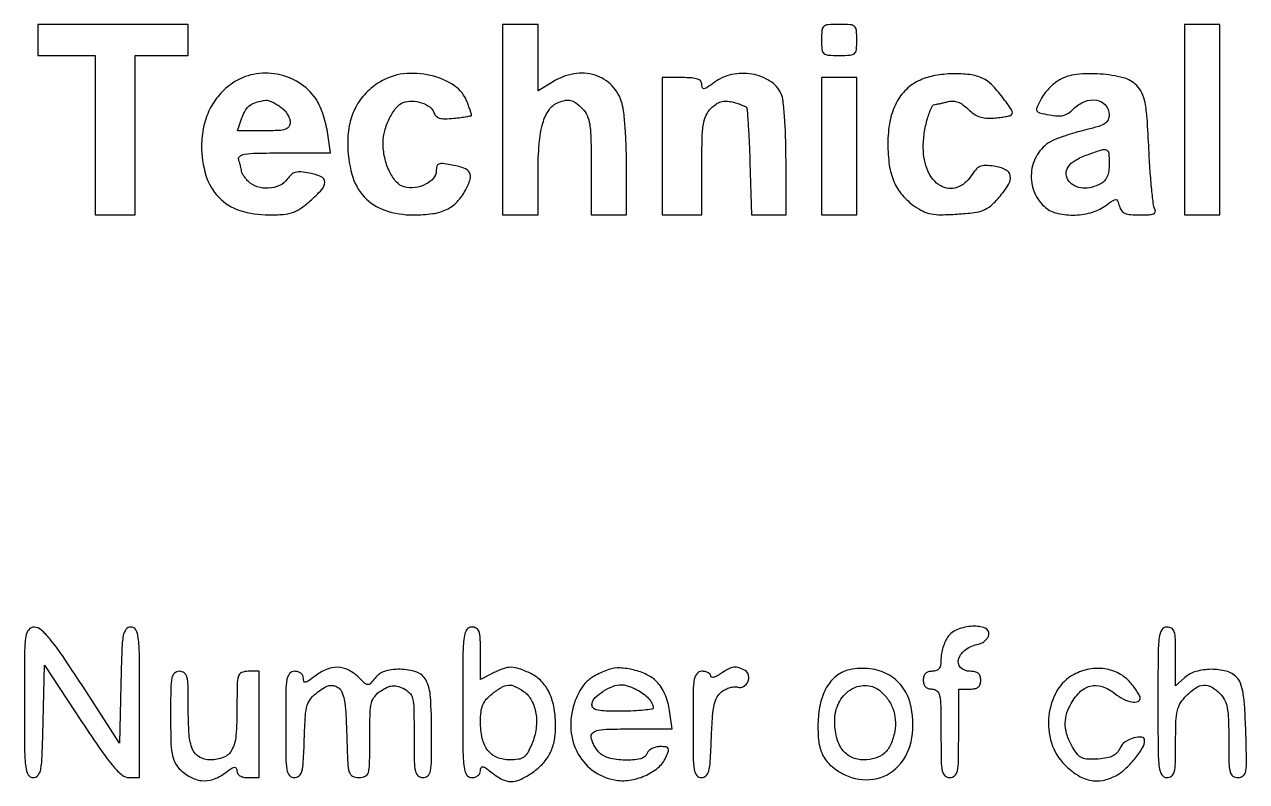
# Model space of a CAD drawing. Extents: x 23 to 201, y 13 to 268.
# Drawn here: x 23.43 to 46.79, y 114.22 to 128.68 of the extents above; entities that cross this region are included whole.
import ezdxf

# ---------------------------------------------------------------- set-up
doc = ezdxf.new("R2010")
doc.units = 0
doc.header["$MEASUREMENT"] = 0

msp = doc.modelspace()

# ---------------------------------------------------------------- linework, layer by layer
for points in [[(23.688, 128.3805), (23.688, 128.0844), (24.2379, 128.0844), (24.7878, 128.0844), (24.7878, 126.5616), (24.7878, 125.0388), (25.1685, 125.0388), (25.5492, 125.0388), (25.5492, 126.5616), (25.5492, 128.0844), (26.0568, 128.0844), (26.5644, 128.0844), (26.5644, 128.3805), (26.5644, 128.6766), (25.1262, 128.6766), (23.688, 128.6766)], [(45.5994, 126.8577), (45.5994, 125.0388), (45.9378, 125.0388), (46.2762, 125.0388), (46.2762, 126.8577), (46.2762, 128.6766), (45.9378, 128.6766), (45.5994, 128.6766)], [(38.6622, 126.3501), (38.6622, 125.0388), (39.0006, 125.0388), (39.339, 125.0388), (39.339, 126.3501), (39.339, 127.6614), (39.0006, 127.6614), (38.6622, 127.6614)]]:
    msp.add_lwpolyline(points, close=True)
for points in [[(32.571, 126.8577), (32.571, 125.0388), (32.9094, 125.0388), (33.2478, 125.0388), (33.2478, 125.846701, -0.018857), (33.268806, 126.403493, -0.051088), (33.338504, 126.792005, -0.078984), (33.457831, 127.047301, -0.153568), (33.63229, 127.185848, -0.038564), (33.774289, 127.228117, -0.115458), (33.8749, 127.226339, -0.105543), (33.969507, 127.179715, -0.029312), (34.0938, 127.0692, -0.09051), (34.184264, 126.938341, -0.068027), (34.234159, 126.770216, -0.033007), (34.257501, 126.501542, -0.005167), (34.263, 125.9694), (34.263, 125.0388), (34.6014, 125.0388), (34.9398, 125.0388), (34.939328, 125.94825, 0.008469), (34.932854, 126.319058, 0.00906), (34.91382, 126.681186, 0.008696), (34.886437, 126.991466, 0.041402), (34.853153, 127.166252, 0.122), (34.661678, 127.505587, 0.129291), (34.337649, 127.707435, 0.119049), (33.934006, 127.732887, 0.093653), (33.52275, 127.577727), (33.2478, 127.410087), (33.2478, 128.043343), (33.2478, 128.6766), (32.9094, 128.6766), (32.571, 128.6766)], [(38.6622, 128.3805, 0.022778), (38.670587, 128.196492, 0.192545), (38.707521, 128.124056, 0.165362), (38.787321, 128.091154, 0.01583), (39.0006, 128.0844, 0.01583), (39.213879, 128.091154, 0.165362), (39.293679, 128.124056, 0.192545), (39.330613, 128.196492, 0.022778), (39.339, 128.3805, 0.022778), (39.330613, 128.564508, 0.192545), (39.293679, 128.636944, 0.165362), (39.213879, 128.669846, 0.01583), (39.0006, 128.6766, 0.01583), (38.787321, 128.669846, 0.165362), (38.707521, 128.636944, 0.192545), (38.670587, 128.564508, 0.022778)], [(27.410357, 127.55565, 0.064563), (27.159971, 127.332523, 0.063261), (26.972763, 127.051469, 0.061244), (26.857311, 126.723961, 0.054198), (26.8182, 126.364205, 0.072955), (26.901735, 125.794744, 0.120476), (27.146705, 125.377701, 0.122873), (27.552405, 125.125953, 0.077707), (28.105406, 125.039116, 0.018506), (28.380746, 125.04913, 0.06258), (28.556828, 125.084524, 0.070909), (28.706835, 125.159769, 0.028511), (28.887956, 125.301364, 0.027182), (29.116346, 125.525001, 0.190597), (29.170904, 125.667826, 0.294253), (29.103274, 125.770125, 0.057276), (28.88162, 125.838659, 0.024751), (28.716639, 125.861228, 0.088853), (28.611182, 125.851629, 0.11567), (28.530978, 125.807986, 0.057847), (28.453823, 125.721174, -0.134674), (28.308666, 125.600871, -0.092245), (28.09965, 125.549646, -0.090276), (27.882006, 125.576705, -0.120996), (27.712543, 125.679343, -0.024598), (27.661657, 125.735498, -0.0277), (27.618652, 125.794277, -0.028559), (27.588118, 125.84771, -0.11603), (27.5796, 125.883924, 0.046489), (27.5762, 125.920418, 0.014776), (27.564516, 125.973827, 0.014608), (27.547906, 126.032892, 0.015767), (27.528249, 126.089381, -0.326077), (27.546887, 126.15833, -0.130849), (27.641434, 126.200117, -0.035165), (27.864299, 126.21925, -0.003834), (28.379432, 126.2232), (29.281967, 126.2232), (29.223112, 126.62505, 0.027062), (29.188532, 126.796047, 0.021051), (29.133224, 126.977572, 0.021488), (29.067078, 127.142792, 0.047309), (28.999759, 127.260827, 0.100625), (28.680783, 127.562392, 0.093613), (28.261242, 127.72516, 0.093952), (27.812557, 127.72339, 0.102265)], [(30.222577, 127.577257, 0.063428), (29.956861, 127.364914, 0.071157), (29.764698, 127.100147, 0.068487), (29.64941, 126.783316, 0.052926), (29.610316, 126.417531, 0.066088), (29.689561, 125.817309, 0.119779), (29.926418, 125.385463, 0.127701), (30.322562, 125.127801, 0.080837), (30.869458, 125.0388, 0.034398), (31.234738, 125.06396, 0.077063), (31.500426, 125.143639, 0.091793), (31.700452, 125.288947, 0.066465), (31.862364, 125.512545, 0.044374), (31.952459, 125.722524, 0.215171), (31.938914, 125.848322, 0.184084), (31.832377, 125.933695, 0.031701), (31.57695, 125.998398, 0.018224), (31.424435, 126.021178, 0.129661), (31.351147, 126.010397, 0.227162), (31.31399, 125.968041, 0.068449), (31.302, 125.880871, -0.181689), (31.249057, 125.739983, -0.097126), (31.099892, 125.624636, -0.084719), (30.896782, 125.562794, -0.093377), (30.691789, 125.575044, -0.154497), (30.539747, 125.66878, -0.06673), (30.408221, 125.870196, -0.058216), (30.317514, 126.135946, -0.053207), (30.2868, 126.423758, -0.069184), (30.317971, 126.647958, -0.047735), (30.411196, 126.887111, -0.049044), (30.538234, 127.087462, -0.136151), (30.671094, 127.185773, -0.10077), (30.835296, 127.213207, -0.070029), (31.02103, 127.18034, -0.074444), (31.178042, 127.101846, -0.16427), (31.256375, 126.995076, 0.121383), (31.296997, 126.928658, 0.126183), (31.363292, 126.889881, 0.073834), (31.469338, 126.875928, 0.019626), (31.640107, 126.885472, 0.007654), (31.769961, 126.899865, 0.012558), (31.879309, 126.916482, 0.006189), (31.968892, 126.933552, 0.356586), (31.9788, 126.945679, 0.078072), (31.975827, 126.964603, 0.003319), (31.954568, 127.029122, 0.005628), (31.927912, 127.105402, 0.003969), (31.896309, 127.190554, 0.155104), (31.643852, 127.508505, 0.09148), (31.19494, 127.703355, 0.085472), (30.675422, 127.732754, 0.108808)], [(36.61065, 127.567064, -0.010415), (36.48128, 127.474674, -0.108081), (36.420988, 127.450312, -0.352221), (36.389621, 127.467801, -0.096515), (36.378, 127.527444, 0.170414), (36.355694, 127.59099, 0.14023), (36.296742, 127.632808, 0.068634), (36.186391, 127.655325, 0.01606), (35.9973, 127.6614), (35.6166, 127.6614), (35.6166, 126.3501), (35.6166, 125.0388), (35.9973, 125.0388), (36.378, 125.0388), (36.378, 125.9694, -0.005048), (36.383459, 126.510079, -0.034496), (36.407174, 126.77538, -0.072331), (36.45911, 126.941782, -0.084817), (36.554531, 127.076531, -0.043486), (36.650486, 127.157104, -0.080473), (36.741851, 127.201347, -0.08373), (36.839985, 127.213507, -0.050574), (36.956208, 127.196555, -0.012188), (37.045525, 127.171809, -0.014887), (37.127693, 127.144175, -0.013424), (37.194844, 127.117272, -0.094606), (37.223827, 127.097591, -0.178993), (37.241622, 127.058929, -0.002051), (37.262654, 126.771457, -0.005963), (37.28177, 126.436462, -0.003817), (37.296361, 126.046967), (37.326421, 125.0388), (37.655911, 125.0388), (37.9854, 125.0388), (37.9854, 126.092319, 0.007953), (37.978652, 126.516515, 0.010655), (37.958226, 126.900689, 0.00913), (37.928875, 127.216437, 0.07931), (37.891471, 127.35199, 0.145483), (37.679519, 127.595381, 0.100088), (37.335699, 127.727108, 0.09378), (36.947151, 127.719085, 0.108758)], [(40.553576, 127.615639, 0.088011), (40.285104, 127.436401, 0.083592), (40.088963, 127.172834, 0.07234), (39.970532, 126.825421, 0.04606), (39.9312, 126.399363, 0.034731), (39.959592, 125.99112, 0.066568), (40.047592, 125.675375, 0.076204), (40.205187, 125.422244, 0.060836), (40.442802, 125.20515, 0.042427), (40.60388, 125.10991, 0.066692), (40.756454, 125.060028, 0.048531), (40.948985, 125.043467, 0.013104), (41.255438, 125.054928, 0.013531), (41.580546, 125.08448, 0.065836), (41.759459, 125.130009, 0.085929), (41.897099, 125.214797, 0.032386), (42.057133, 125.37576, 0.040109), (42.236527, 125.617929, 0.181534), (42.270561, 125.787347, 0.248238), (42.18245, 125.903843, 0.072989), (41.96064, 125.970249, 0.030254), (41.795381, 125.984277, 0.10814), (41.691861, 125.964233, 0.114874), (41.609622, 125.903583, 0.03635), (41.518693, 125.779899, -0.16802), (41.250119, 125.564222, -0.2233), (40.942496, 125.593761, -0.162186), (40.695743, 125.878467, -0.09845), (40.608, 126.319772, -0.036181), (40.628373, 126.600941, -0.035524), (40.689075, 126.87801, -0.033342), (40.77074, 127.09942, -0.289618), (40.85423, 127.154955, 0.041386), (40.883687, 127.158086, 0.005952), (40.943068, 127.170155, 0.006721), (41.013088, 127.186244, 0.005699), (41.086628, 127.205077, -0.080853), (41.179458, 127.21446, -0.077108), (41.272105, 127.194274, -0.065603), (41.36626, 127.142904, -0.038751), (41.463698, 127.059502, 0.045088), (41.572281, 126.968916, 0.068974), (41.681573, 126.913752, 0.066016), (41.805278, 126.88895, 0.037661), (41.957969, 126.890365, 0.008425), (42.075036, 126.902276, 0.011932), (42.178702, 126.917108, 0.008121), (42.264014, 126.932828, 0.144293), (42.2885, 126.945734, 0.358261), (42.298722, 127.037371, 0.019907), (42.120127, 127.289264, 0.026865), (41.913403, 127.529637, 0.095104), (41.748197, 127.646874, 0.07529), (41.497309, 127.718266, 0.038287), (41.168957, 127.734828, 0.037864), (40.832294, 127.700426, 0.058961)], [(43.210513, 127.61832, 0.045718), (43.112676, 127.550777, 0.02794), (43.010088, 127.454925, 0.027873), (42.91832, 127.347668, 0.043716), (42.853421, 127.245209, 0.016002), (42.777675, 127.086482, 0.234103), (42.780487, 127.026299, 0.209901), (42.830472, 126.988268, 0.01279), (43.01833, 126.948026, 0.032182), (43.170973, 126.92945, 0.07672), (43.284374, 126.940413, 0.085829), (43.381362, 126.983813, 0.048388), (43.481172, 127.065972, -0.102916), (43.69351, 127.205176, -0.135677), (43.922683, 127.229437, -0.174295), (44.093552, 127.134003, -0.181017), (44.1612, 126.953269, -0.11098), (44.13945, 126.856486, -0.135974), (44.079077, 126.786587, -0.073544), (43.960002, 126.730342, -0.015311), (43.73623, 126.669893, 0.01068), (43.556671, 126.623167, 0.008988), (43.368559, 126.566229, 0.009094), (43.198682, 126.508027, 0.024674), (43.08135, 126.458751, 0.130778), (42.810591, 126.227425, 0.118653), (42.678194, 125.88352, 0.116451), (42.715702, 125.5118, 0.122698), (42.915693, 125.20427, 0.123653), (43.143872, 125.078437, 0.065144), (43.466888, 125.036927, 0.06307), (43.803849, 125.080388, 0.091387), (44.075102, 125.206933, -0.006882), (44.233472, 125.316449, -0.148898), (44.287052, 125.332767, -0.308103), (44.321847, 125.309077, -0.029889), (44.355192, 125.206933, 0.098306), (44.395427, 125.124012, 0.130962), (44.461163, 125.072719, 0.080483), (44.569024, 125.046146, 0.020235), (44.750473, 125.0388, 0.014072), (44.918964, 125.043543, 0.074919), (45.008886, 125.062319, 0.23142), (45.041528, 125.096625, 0.220052), (45.035386, 125.14455, -0.110649), (45.007159, 125.224276, -0.00466), (44.973818, 125.52462, -0.007835), (44.942999, 125.883924, -0.005472), (44.919037, 126.289906, 0.004721), (44.884809, 126.885027, 0.030351), (44.846474, 127.183883, 0.062543), (44.786312, 127.369659, 0.087042), (44.686116, 127.512484, 0.135683), (44.428164, 127.658701, 0.043617), (43.989762, 127.728902, 0.043987), (43.534138, 127.721467, 0.102512)], [(28.322176, 127.106703, -0.052447), (28.394107, 127.044146, -0.04614), (28.454968, 126.965398, -0.048718), (28.496586, 126.883143, -0.093028), (28.5102, 126.810603, -0.134073), (28.486641, 126.724325, -0.18246), (28.424315, 126.67426, -0.070305), (28.294385, 126.651233, -0.008756), (28.007001, 126.6462), (27.503802, 126.6462), (27.590554, 126.895059, -0.054118), (27.658803, 127.0387, -0.097383), (27.746987, 127.134151, -0.089551), (27.870169, 127.193986, -0.040304), (28.047226, 127.228586, -0.106817), (28.092821, 127.223993, -0.026013), (28.163849, 127.196831, -0.025486), (28.243813, 127.156391, -0.022961)], [(44.1612, 126.014677, -0.034784), (44.151621, 125.87715, -0.066819), (44.121924, 125.770888, -0.082407), (44.070867, 125.691302, -0.086353), (43.997562, 125.633977, -0.06079), (43.823568, 125.566498, -0.081498), (43.655277, 125.552006, -0.09274), (43.507934, 125.591469, -0.108278), (43.393915, 125.680391, -0.153016), (43.337831, 125.8172, -0.173495), (43.373891, 125.953743, -0.110872), (43.511373, 126.081356, -0.045175), (43.743862, 126.189972, -0.009289), (44.019011, 126.283661, -0.178683), (44.10779, 126.27975, -0.277611), (44.151987, 126.219332, -0.022497)], [(23.4342, 115.7328, 0.001926), (23.437698, 114.824512, 0.026925), (23.457801, 114.498251, 0.101798), (23.50699, 114.348955, 0.268601), (23.600872, 114.2946, 0.227084), (23.693359, 114.338888, 0.126254), (23.746186, 114.455171, 0.035378), (23.772768, 114.708557, 0.002944), (23.791222, 115.369629), (23.8149, 116.444657), (24.526002, 115.369629, 0.004861), (24.906051, 114.807043, 0.024583), (25.136175, 114.506207, 0.044786), (25.301869, 114.342577, 0.174133), (25.435452, 114.2946), (25.6338, 114.2946), (25.6338, 115.7328, 0.001925), (25.630303, 116.641253, 0.026938), (25.610198, 116.967428, 0.101923), (25.560983, 117.116653, 0.268455), (25.467056, 117.171, 0.23129), (25.374326, 117.125681, 0.123516), (25.321584, 117.006246, 0.034383), (25.295116, 116.745879, 0.00282), (25.276706, 116.062444), (25.2531, 114.953888), (24.534, 116.059789, 0.004954), (24.158742, 116.624572, 0.022677), (23.923086, 116.939959, 0.037785), (23.752929, 117.118062, 0.181642), (23.62455, 117.168345, 0.223367), (23.515481, 117.118907, 0.144461), (23.45811, 116.990012, 0.031313), (23.437369, 116.690858, 0.001654)], [(31.8096, 115.7328, 0.001893), (31.813061, 114.818767, 0.027391), (31.833238, 114.495525, 0.106183), (31.883324, 114.348668, 0.263491), (31.9788, 114.2946, 0.071968), (32.045503, 114.304251, 0.095021), (32.099952, 114.33238, 0.107981), (32.135362, 114.375342, 0.119112), (32.148, 114.42764, -0.097709), (32.159456, 114.485705, -0.356195), (32.190161, 114.502353, -0.109252), (32.24862, 114.47728, -0.010926), (32.370909, 114.38534, 0.047752), (32.564275, 114.261102, 0.115841), (32.727871, 114.2202, 0.109597), (32.898314, 114.255456, 0.040152), (33.115196, 114.374661, 0.053032), (33.32538, 114.547704, 0.072744), (33.469643, 114.745227, 0.071132), (33.553385, 114.979309, 0.048166), (33.583202, 115.261494, 0.043337), (33.555659, 115.615714, 0.067106), (33.465646, 115.908532, 0.079096), (33.316188, 116.131701, 0.095227), (33.112957, 116.280799, 0.025493), (32.888919, 116.373439, 0.083287), (32.731492, 116.401261, 0.089875), (32.58027, 116.37522, 0.032765), (32.38065, 116.287196), (32.148, 116.165834), (32.148, 116.668417, 0.008596), (32.143007, 116.958787, 0.072717), (32.11973, 117.087027, 0.188836), (32.068473, 117.148127, 0.125528), (31.9788, 117.171, 0.263491), (31.883324, 117.116932, 0.106183), (31.833238, 116.970075, 0.027391), (31.813061, 116.646833, 0.001893)], [(41.078097, 116.982976, 0.047819), (41.02763, 116.893896, 0.029522), (40.985086, 116.78116, 0.029459), (40.955968, 116.663662, 0.046039), (40.9464, 116.559976, -0.036006), (40.938113, 116.445044, -0.120607), (40.91002, 116.375522, -0.159557), (40.858373, 116.337843, -0.07862), (40.7772, 116.325, 0.072254), (40.703331, 116.314269, 0.124864), (40.6503, 116.2827, 0.124864), (40.618731, 116.229669, 0.072254), (40.608, 116.1558, 0.072254), (40.618731, 116.081931, 0.124864), (40.6503, 116.0289, 0.124864), (40.703331, 115.997331, 0.072254), (40.7772, 115.9866, -0.186821), (40.869449, 115.950885, -0.160003), (40.92102, 115.8597, -0.045528), (40.942402, 115.659504, -0.003852), (40.9464, 115.1406, 0.003852), (40.950398, 114.621696, 0.045528), (40.97178, 114.4215, 0.160003), (41.023351, 114.330315, 0.186821), (41.1156, 114.2946, 0.186821), (41.207849, 114.330315, 0.160003), (41.25942, 114.4215, 0.045528), (41.280802, 114.621696, 0.003852), (41.2848, 115.1406), (41.2848, 115.9866), (41.4963, 115.9866, 0.044917), (41.596362, 115.995607, 0.124434), (41.660213, 116.02467, 0.149477), (41.695739, 116.076677, 0.07578), (41.7078, 116.1558, 0.07578), (41.695739, 116.234923, 0.149477), (41.660213, 116.28693, 0.124434), (41.596362, 116.315993, 0.044917), (41.4963, 116.325, -0.199241), (41.321794, 116.397412, -0.281252), (41.283474, 116.556899, -0.162124), (41.419796, 116.742309, -0.108379), (41.664528, 116.845618, 0.07454), (41.730958, 116.868544, 0.063993), (41.79166, 116.910875, 0.066284), (41.837706, 116.965357, 0.095045), (41.861082, 117.023922, 0.366462), (41.790867, 117.148781, 0.102415), (41.551469, 117.185421, 0.07652), (41.261823, 117.125201, 0.15166)], [(45.0918, 115.7328, 0.001893), (45.095261, 114.818767, 0.027391), (45.115438, 114.495525, 0.106183), (45.165524, 114.348668, 0.263491), (45.261, 114.2946, 0.158578), (45.352242, 114.324284, 0.176312), (45.403792, 114.400831, 0.055664), (45.425863, 114.566507, 0.005305), (45.4302, 114.975245, -0.008419), (45.436874, 115.371554, -0.049031), (45.464255, 115.578321, -0.084211), (45.5248, 115.72246, -0.054982), (45.637855, 115.863545, -0.048637), (45.815367, 116.009517, -0.133493), (45.967762, 116.060965, -0.147842), (46.115298, 116.025893, -0.064703), (46.2762, 115.902, -0.080195), (46.363825, 115.780638, -0.069381), (46.414297, 115.631715, -0.038985), (46.43901, 115.408553, -0.008091), (46.4454, 115.0137, 0.004696), (46.449553, 114.57153, 0.055664), (46.471753, 114.401725, 0.184935), (46.525393, 114.324476, 0.150651), (46.622301, 114.2946, 0.174692), (46.719526, 114.329638, 0.180251), (46.770489, 114.418167, 0.046371), (46.785056, 114.617388, 0.003221), (46.770351, 115.180074, 0.006639), (46.749168, 115.641764, 0.027827), (46.717357, 115.917731, 0.047893), (46.668614, 116.096546, 0.106454), (46.592351, 116.214501, 0.132807), (46.395417, 116.327434, 0.066858), (46.108989, 116.362869, 0.065971), (45.817903, 116.321201, 0.115923), (45.606157, 116.204215), (45.4302, 116.044976), (45.4302, 116.607988, 0.007137), (45.425483, 116.938479, 0.065944), (45.402694, 117.079474, 0.185705), (45.351313, 117.145791, 0.136947), (45.261, 117.171, 0.263491), (45.165524, 117.116932, 0.106183), (45.115438, 116.970075, 0.027391), (45.095261, 116.646833, 0.001893)], [(26.226, 115.479, 0.00612), (26.23181, 115.004345, 0.034751), (26.255502, 114.75291, 0.067663), (26.305008, 114.592045, 0.088161), (26.393048, 114.465952, 0.067685), (26.60032, 114.308306, 0.101419), (26.815968, 114.238532, 0.1065), (27.033903, 114.260712, 0.08093), (27.248004, 114.370854, -0.011565), (27.379, 114.463095, -0.094861), (27.44595, 114.491497, -0.32291), (27.480724, 114.476275, -0.134172), (27.495, 114.424033, 0.135115), (27.509864, 114.370031, 0.121698), (27.55071, 114.328693, 0.090676), (27.61733, 114.302983, 0.0469), (27.7065, 114.2946), (27.918, 114.2946), (27.918, 115.3098), (27.918, 116.325), (27.7065, 116.325, 0.098225), (27.583852, 116.300671, 0.226458), (27.522423, 116.232544, 0.068076), (27.498844, 116.079023, 0.004114), (27.495, 115.611943, -0.019702), (27.474686, 115.096604, -0.100845), (27.396003, 114.822776, -0.17899), (27.241164, 114.682596, -0.095671), (26.984334, 114.633, -0.129567), (26.77743, 114.687531, -0.166833), (26.647912, 114.833787, -0.082445), (26.581491, 115.117925, -0.016282), (26.5644, 115.642638, 0.005285), (26.560067, 116.052519, 0.055537), (26.538006, 116.218555, 0.176155), (26.486454, 116.295251, 0.158885), (26.3952, 116.325, 0.186821), (26.302951, 116.289285, 0.160003), (26.25138, 116.1981, 0.045528), (26.229998, 115.997904, 0.003852)], [(28.986909, 116.23426, -0.010926), (28.86462, 116.14232, -0.109252), (28.806161, 116.117247, -0.356195), (28.775456, 116.133895, -0.097709), (28.764, 116.19196, 0.119112), (28.751362, 116.244258, 0.107981), (28.715952, 116.28722, 0.095021), (28.661503, 116.315349, 0.071968), (28.5948, 116.325, 0.212584), (28.501623, 116.283509, 0.142907), (28.450275, 116.17695, 0.038318), (28.429375, 115.941539, 0.002988), (28.4256, 115.3098, 0.003049), (28.429421, 114.68323, 0.037466), (28.450206, 114.445169, 0.136795), (28.500506, 114.33661, 0.219686), (28.591506, 114.2946, 0.176836), (28.681239, 114.32736, 0.155253), (28.734685, 114.41211, 0.050154), (28.762909, 114.593482, 0.005185), (28.781856, 115.026033, -0.006669), (28.802838, 115.474568, -0.054857), (28.837324, 115.675847, -0.10649), (28.907413, 115.806786, -0.056729), (29.041999, 115.933127, -0.025516), (29.165962, 116.016029, -0.080213), (29.258702, 116.052893, -0.112915), (29.339602, 116.052358, -0.082704), (29.422699, 116.017566, -0.146627), (29.497362, 115.932105, -0.060689), (29.544016, 115.784253, -0.032064), (29.573408, 115.541144, -0.006636), (29.591914, 115.110472, 0.003577), (29.61156, 114.577173, 0.058518), (29.640151, 114.400993, 0.208697), (29.704049, 114.323456, 0.118054), (29.824564, 114.2946, 0.107935), (29.944939, 114.320892, 0.221746), (30.006045, 114.392811, 0.063284), (30.029247, 114.555733, 0.003765), (30.033, 115.05405, -0.005607), (30.038275, 115.524423, -0.053038), (30.064059, 115.724122, -0.117697), (30.126071, 115.846594, -0.072059), (30.247966, 115.95435, -0.033585), (30.366518, 116.021115, -0.08452), (30.461547, 116.048144, -0.09096), (30.555869, 116.041251, -0.043316), (30.670966, 116.000414, -0.093039), (30.789356, 115.917127, -0.137124), (30.849899, 115.806207, -0.052249), (30.874359, 115.607832, -0.00457), (30.879, 115.100114, 0.004134), (30.883067, 114.608196, 0.047663), (30.904593, 114.416439, 0.164126), (30.956182, 114.328871, 0.180176), (31.0482, 114.2946, 0.19), (31.140511, 114.330992, 0.158825), (31.191788, 114.423807, 0.044538), (31.212422, 114.62803, 0.003695), (31.214709, 115.16175, 0.014611), (31.192895, 115.836429, 0.101231), (31.107246, 116.154144, 0.195541), (30.929336, 116.310025, 0.083516), (30.611687, 116.363455, 0.028454), (30.44405, 116.353907, 0.056643), (30.314672, 116.32403, 0.069837), (30.213841, 116.271592, 0.073494), (30.133319, 116.194176, -0.022584), (30.045735, 116.090928, -0.227137), (29.994601, 116.070773, -0.168559), (29.93803, 116.095041, -0.011548), (29.810042, 116.217249, 0.082773), (29.621922, 116.351615, 0.109028), (29.417606, 116.401151, 0.103542), (29.203445, 116.360921, 0.068728)], [(34.6014, 116.358314, 0.031044), (34.353576, 116.251298, 0.068952), (34.185049, 116.134164, 0.074284), (34.06231, 115.98158, 0.041102), (33.958733, 115.765488, 0.096557), (33.872012, 115.267147, 0.110133), (33.986717, 114.797618, 0.116085), (34.282801, 114.438964, 0.116547), (34.707346, 114.250649, 0.082504), (34.993271, 114.244698, 0.067212), (35.288134, 114.328865, 0.070253), (35.537007, 114.482324, 0.11309), (35.687664, 114.679377, 0.018617), (35.738229, 114.802286, 0.209482), (35.735141, 114.853747, 0.252895), (35.696002, 114.880666, 0.026774), (35.581538, 114.8868, 0.058601), (35.501189, 114.877351, 0.059233), (35.425535, 114.849523, 0.065196), (35.365643, 114.808462, 0.118851), (35.332206, 114.7599, -0.25817), (35.204676, 114.652683, -0.055983), (34.907362, 114.62827, -0.055138), (34.594123, 114.67244, -0.147297), (34.403012, 114.787711, -0.039834), (34.349426, 114.857338, -0.033667), (34.304129, 114.938509, -0.035013), (34.272916, 115.01858, -0.075569), (34.263, 115.083811, -0.238498), (34.300097, 115.157161, -0.113809), (34.399712, 115.200179, -0.040053), (34.602014, 115.220672, -0.005223), (35.035539, 115.2252), (35.808078, 115.2252), (35.760958, 115.576508, 0.037716), (35.727942, 115.732382, 0.034583), (35.671194, 115.886281, 0.03599), (35.597223, 116.023521, 0.054829), (35.512622, 116.129033, 0.084916), (35.328251, 116.259539, 0.050053), (35.073738, 116.351442, 0.050479), (34.810661, 116.390027, 0.097892)], [(36.735224, 116.277903, -0.029426), (36.662031, 116.232808, -0.068119), (36.601691, 116.210281, -0.143156), (36.563258, 116.212709, -0.315737), (36.5472, 116.235603, 0.182509), (36.534315, 116.269727, 0.090908), (36.497497, 116.29874, 0.070816), (36.442743, 116.318397, 0.050863), (36.378, 116.325, 0.212584), (36.284823, 116.283509, 0.142907), (36.233475, 116.17695, 0.038318), (36.212575, 115.941539, 0.002988), (36.2088, 115.3098, 0.00315), (36.212695, 114.691595, 0.036134), (36.2333, 114.449294, 0.127105), (36.281934, 114.337373, 0.230986), (36.369582, 114.2946, 0.192464), (36.456197, 114.329223, 0.141982), (36.508769, 114.419328, 0.04668), (36.538124, 114.60995, 0.005126), (36.559932, 115.052431, -0.007319), (36.58222, 115.467582, -0.038191), (36.615211, 115.694112, -0.073268), (36.669764, 115.835925, -0.103691), (36.7587, 115.937294, -0.049049), (36.833648, 115.982831, -0.04405), (36.918744, 116.014853, -0.046682), (37.000836, 116.02967, -0.09442), (37.065931, 116.022941, 0.204559), (37.175873, 116.035336, 0.160739), (37.257188, 116.125068, 0.158857), (37.269657, 116.246416, 0.20081), (37.205715, 116.338091, 0.062689), (37.092469, 116.391433, 0.111008), (36.99017, 116.401064, 0.090025), (36.879174, 116.3659, 0.031171)], [(39.201464, 116.354182, 0.106081), (38.966546, 116.249092, 0.092731), (38.782041, 116.05256, 0.077726), (38.657998, 115.770081, 0.049263), (38.60053, 115.414391, 0.037359), (38.605658, 115.01827, 0.089411), (38.682627, 114.735748, 0.104333), (38.84398, 114.524482, 0.06391), (39.106666, 114.351251, 0.152341), (39.661085, 114.265759, 0.172328), (40.1341, 114.518464, 0.146468), (40.392126, 115.055411, 0.10542), (40.356705, 115.723498, 0.098921), (40.19983, 116.039943, 0.103782), (39.935596, 116.265474, 0.09819), (39.590137, 116.37384, 0.079539)], [(43.489438, 116.265598, 0.142627), (43.16311, 115.952395, 0.105209), (43.008121, 115.47338, 0.101232), (43.059174, 114.95673, 0.121879), (43.310581, 114.540003, 0.053977), (43.552189, 114.345602, 0.089546), (43.793299, 114.246188, 0.098696), (44.036888, 114.24236, 0.078399), (44.285642, 114.32966, 0.064326), (44.462645, 114.456686, 0.033694), (44.64827, 114.654952, 0.031741), (44.797008, 114.862565, 0.140463), (44.838, 115.005603, 0.38608), (44.781401, 115.067977, 0.097439), (44.632472, 115.053445, 0.071766), (44.464754, 114.975547, 0.145836), (44.371611, 114.86565, -0.076546), (44.312935, 114.773343, -0.095389), (44.232894, 114.711022, -0.072325), (44.117957, 114.672042, -0.027238), (43.949071, 114.650288, -0.024785), (43.75596, 114.645637, -0.102101), (43.642675, 114.67204, -0.115592), (43.556535, 114.739258, -0.036125), (43.462621, 114.874842, -0.04732), (43.363107, 115.086776, -0.070932), (43.322, 115.286691, -0.075532), (43.339431, 115.480699, -0.062331), (43.413619, 115.674912, -0.068261), (43.592255, 115.922142, -0.138184), (43.797241, 116.043395, -0.148867), (44.024514, 116.035201, -0.083926), (44.268885, 115.902, 0.04712), (44.435266, 115.794803, 0.074105), (44.595791, 115.739776, 0.130779), (44.707933, 115.748517, 0.31838), (44.7534, 115.812682, 0.123026), (44.742494, 115.856335, 0.019336), (44.697485, 115.933452, 0.02049), (44.635931, 116.021907, 0.016609), (44.56305, 116.111639, 0.092734), (44.345589, 116.2841, 0.085994), (44.074702, 116.372068, 0.082046), (43.778784, 116.365767, 0.074266)], [(32.971799, 115.941868, -0.119287), (33.123688, 115.769503, -0.081636), (33.206593, 115.520967, -0.073146), (33.210358, 115.231965, -0.065788), (33.132066, 114.942776, -0.026224), (33.049451, 114.770967, -0.110535), (32.97443, 114.685573, -0.122514), (32.87438, 114.644917, -0.035556), (32.707014, 114.633, -0.097195), (32.463705, 114.680748, -0.133508), (32.287463, 114.815566, -0.11038), (32.182293, 115.043397, -0.053201), (32.148, 115.364784, -0.028034), (32.158536, 115.55256, -0.071445), (32.192828, 115.684241, -0.08154), (32.259497, 115.790552, -0.045391), (32.370909, 115.89586, -0.031032), (32.550566, 116.019952, -0.117032), (32.679959, 116.061318, -0.130212), (32.806332, 116.03799, -0.0424)], [(35.135712, 115.973935, -0.036535), (35.262619, 115.894803, -0.052617), (35.360661, 115.806048, -0.062987), (35.423825, 115.714533, -0.114979), (35.446105, 115.62705, -0.377399), (35.42479, 115.601813, -0.010464), (35.271239, 115.582238, -0.016518), (35.078342, 115.568165, -0.00995), (34.848997, 115.5636, -0.006524), (34.509308, 115.568032, -0.05616), (34.359277, 115.588914, -0.182281), (34.294257, 115.634464, -0.199938), (34.278696, 115.709525, -0.154286), (34.340335, 115.823324, -0.049313), (34.493019, 115.944209, -0.049066), (34.676288, 116.038015, -0.091207), (34.839612, 116.069953, -0.060372), (34.894954, 116.063874, -0.020899), (34.972507, 116.042262, -0.020412), (35.056795, 116.011074, -0.022329)], [(39.769331, 115.962759, -0.071271), (39.92091, 115.807596, -0.068709), (40.025086, 115.614253, -0.068072), (40.073639, 115.398215, -0.067749), (40.062521, 115.176711, -0.056228), (39.987292, 114.931594, -0.105022), (39.867305, 114.76331, -0.113315), (39.696285, 114.666194, -0.072824), (39.469587, 114.633, -0.111188), (39.237854, 114.685177, -0.123996), (39.061457, 114.830665, -0.10202), (38.952278, 115.068057, -0.056994), (38.916, 115.385283, -0.114755), (38.993886, 115.720171, -0.130441), (39.209751, 115.968067, -0.149928), (39.495798, 116.055706, -0.165086)]]:
    msp.add_lwpolyline(points, format="xyb", close=True)

doc.saveas('drawing.dxf')
